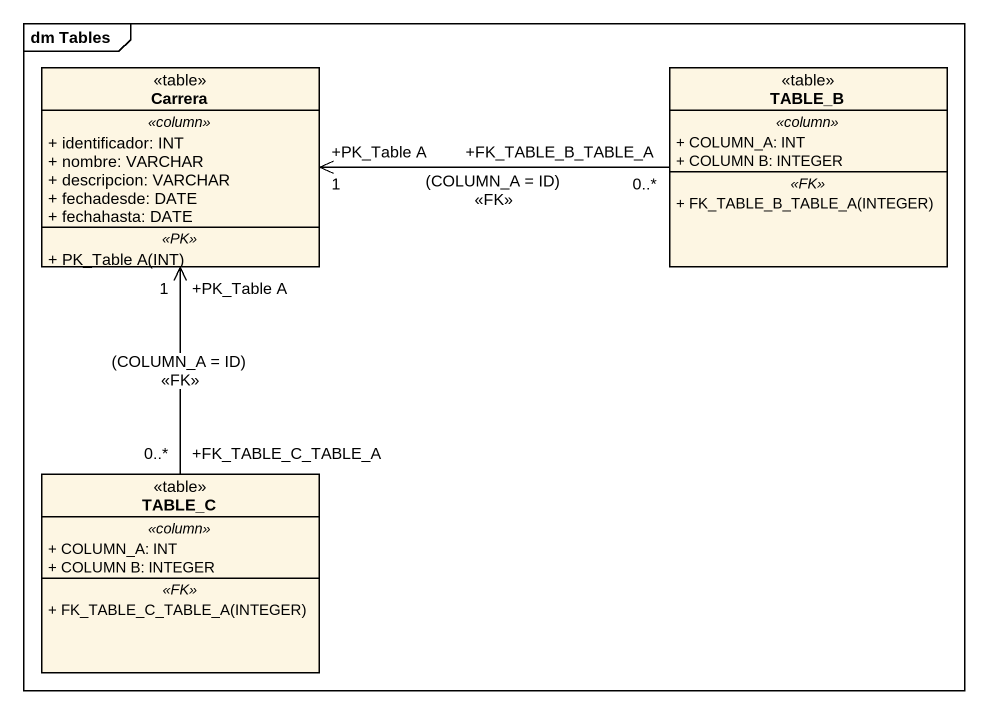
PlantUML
@startuml
mainframe dm Tables
hide circle
hide empty members
skinparam classAttributeIconSize 0
class Carrera <<table>> {
  .. <<column>> ..
  + identificador: INT
  + nombre: VARCHAR
  + descripcion: VARCHAR
  + fechadesde: DATE
  + fechahasta: DATE
  .. <<PK>> ..
  + PK_Table A(INT)
}
class TABLE_B <<table>> {
  .. <<column>> ..
  + COLUMN_A: INT
  + COLUMN B: INTEGER
  .. <<FK>> ..
  + FK_TABLE_B_TABLE_A(INTEGER)
}
class TABLE_C <<table>> {
  .. <<column>> ..
  + COLUMN_A: INT
  + COLUMN B: INTEGER
  .. <<FK>> ..
  + FK_TABLE_C_TABLE_A(INTEGER)
}
TABLE_B "+FK_TABLE_B_TABLE_A\n0..*" -left-> "+PK_Table A\n1" Carrera : (COLUMN_A = ID)\n<<FK>>
TABLE_C "+FK_TABLE_C_TABLE_A\n0..*" -up-> "+PK_Table A\n1" Carrera : (COLUMN_A = ID)\n<<FK>>
@enduml
